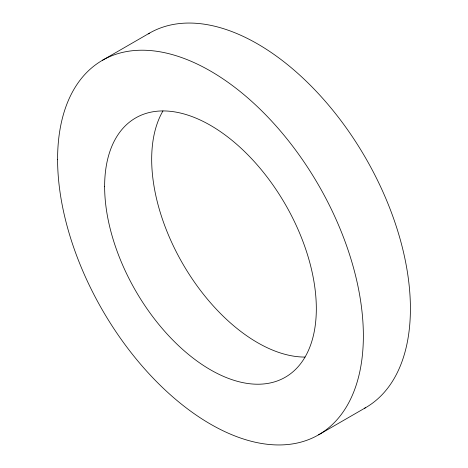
<?xml version="1.0" encoding="UTF-8"?>
<svg xmlns="http://www.w3.org/2000/svg" width="468" height="468" viewBox="0 0 468 468"><rect width="100%" height="100%" fill="white"/><g stroke="black" fill="none" stroke-linecap="round" stroke-linejoin="round"><path stroke-width="0.7" d="M102.375 60.331L149.415 33.175M318.585 434.825L365.625 407.669M305.048 357.066A149.684 86.422 60 0 1 182.678 263.63A149.684 86.422 60 0 1 162.952 110.939M148.204 33.889A216.21 124.833 60 0 1 365.625 158.003A216.21 124.833 60 0 1 364.402 408.359M57.593 159.313A216.21 124.833 60 0 0 286.919 444.6A216.21 124.833 60 0 0 286.919 138.826A216.21 124.833 60 0 0 57.593 159.313M104.633 186.469A149.684 86.422 60 0 0 263.402 383.976A149.684 86.422 60 0 0 263.402 172.288A149.684 86.422 60 0 0 104.633 186.469"/></g></svg>
